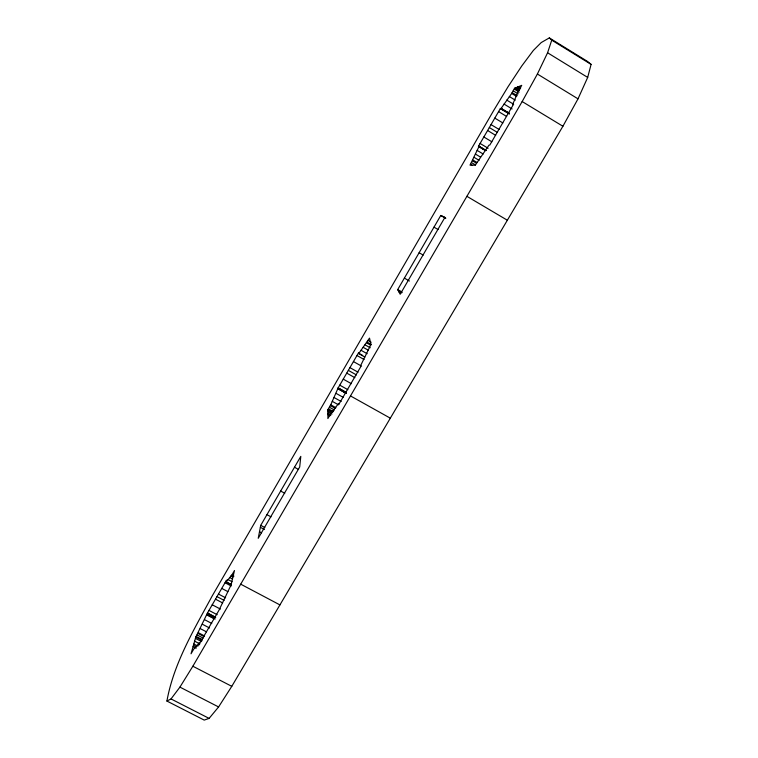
<?xml version="1.0" encoding="UTF-8"?>
<svg xmlns="http://www.w3.org/2000/svg" width="758" height="758" viewBox="0 0 758 758"><rect width="100%" height="100%" fill="white"/><g stroke="black" fill="none" stroke-linecap="round" stroke-linejoin="round"><path stroke-width="1.14" d="M327.996 409.576L327.882 418.549L330.744 413.631L338.665 403.398L338.703 404.592L360.637 366.919L360.486 365.906L370.937 344.539L369.516 338.106L358.695 353.635L358.572 352.754L338.172 387.888L330.753 404.829L327.996 409.576L332.108 411.859M166.912 701.055C173.743 663.203 194.095 629.491 212.136 596.063L493.467 110.858L508.04 86.753L521.769 65.965L533.357 50.435L541.221 42.562L549.332 37.9L587.734 61.569L591.088 64.402L587.687 77.42L578.013 98.843L562.91 126.254L231.787 686.331L218.588 706.949L209.113 718.394L204.224 720.1L166.912 701.055L171.024 698.933L179.921 687.118L192.854 666.235L522.167 101.553L537.394 74.028L547.579 52.776L551.748 40.155L549.332 37.9M260.733 525.351L258.222 538.294L299.713 466.966L300.803 456.373L260.733 525.351L264.807 527.54M226.055 582.059L226.528 580.173L207.493 612.957L195.782 637.137L191.035 653.784L193.688 649.218L199.259 642.898L198.634 645.2L218.986 610.228L231.048 584.986L234.478 570.528L231.872 575.028L226.055 582.059L231.199 584.778M479.103 146.313L478.383 146.389L500.308 108.64L501.133 108.366L511.669 93.442L514.691 88.231L521.731 85.351L518.576 90.761L512.541 104.67L513.488 104.367L489.791 145.072L488.976 145.166L475.275 165.197L470.017 165.14L479.103 146.313L486.153 150.529M397.713 289.575L440.777 215.462L444.899 217.413L400.186 294.265L397.713 289.575L401.749 291.896M179.921 687.118L218.588 706.949M171.024 698.933L209.113 718.394M192.854 666.235L231.787 686.331M194.626 641.183L199.866 643.902M193.821 644.016L197.914 646.138M193.451 645.314L196.53 646.906M193.082 646.612L196.17 648.213M200.235 628.59L206.451 631.821M198.35 632.712L204.584 635.962M197.952 633.404L204.186 636.644M197.071 634.929L203.305 638.17M196.189 636.445L202.424 639.686M195.782 637.137L202.016 640.377M195.422 638.397L201.675 641.638M207.493 612.957L215.67 617.23M207.408 613.269L215.594 617.552M207.218 613.961L214.391 617.713M207.019 614.662L215.234 618.954M206.934 614.975L214.126 618.736M204.556 619.665L211.757 623.427M202.31 624.213L209.54 627.984M215.49 599.171L222.662 602.942M212.231 604.789L220.417 609.091M208.971 610.408L217.158 614.691M221.743 588.407L227.893 591.647M218.465 594.054L225.638 597.825M216.977 596.612L224.15 600.383M231.872 575.028L233.957 576.137M230.82 575.938L232.896 577.046M229.484 577.435L232.592 579.084M240.712 584.172L279.929 604.912M227.883 579.482L232.024 581.67M226.121 581.765L231.275 584.484M225.031 582.75L231.181 585.991M259.501 531.709L261.567 532.817M260.354 527.312L264.447 529.51M266.939 514.663L271.013 516.861M280.659 491.042L284.752 493.259M294.492 467.25L298.586 469.486M329.37 407.207L334.515 410.069M328.422 408.837L333.567 411.698M327.987 410.258L332.108 412.551M327.968 411.755L332.004 414.001M327.949 413.281L330.99 414.967M327.939 413.982L329.976 415.109M327.93 414.683L329.976 415.81M336.002 393.336L343.137 397.315M334.003 397.486L341.157 401.475M332.25 401.333L338.4 404.763M330.753 404.829L335.898 407.69M330.317 405.577L335.462 408.429M343.251 379.142L351.352 383.681M339.755 385.159L347.856 389.688M338.172 387.888L346.264 392.407M338.172 388.049L346.283 392.578M338.191 388.409L346.302 392.947M338.201 388.769L345.316 392.748M338.201 388.939L346.34 393.478M350.49 395.932L390.323 418.179M349.931 367.63L358.041 372.187M348.339 370.378L356.45 374.926M346.747 373.116L354.858 377.664M359.652 353.768L362.703 355.493M358.676 353.503L364.816 357.094M356.971 355.511L364.077 359.519M353.446 361.575L361.566 366.142M368.113 340.513L371.136 342.228M367.156 342.171L371.174 344.454M366.72 342.929L370.738 345.203M365.053 344.852L370.207 347.77M363.148 347.306L368.284 350.215M361.016 350.253L367.156 353.721M398.083 290.286L402.147 292.616M398.926 291.877L400.925 293.024M404.374 278.101L409.434 281.019M419.127 252.727L423.172 255.076M442.795 216.418L445.818 218.19M440.777 215.462L445.486 218.152M433.983 227.154L438.039 229.522M466.9 196.322L507.358 220.227M472.964 160.052L476.934 162.411M472.509 160.848L476.479 163.207M471.485 162.591L475.456 164.95M470.472 164.344L472.461 165.519M478.99 146.322L486.039 150.539M478.743 146.351L485.783 150.558M479.388 146.995L485.404 150.586M477.104 150.378L483.159 153.997M475.399 154.054L480.458 157.077M474.015 157.294L479.094 160.326M483.85 136.99L491.876 141.793M480.089 143.452L488.114 148.255M494.813 118.106L502.848 122.948M491.032 124.606L499.067 129.438M489.327 127.552L497.362 132.385M487.612 130.509L495.647 135.331M504.004 104.054L512.114 108.953M501.133 108.366L509.215 113.255M501 108.413L509.082 113.293M500.716 108.498L508.789 113.368M500.308 108.64L509.499 114.06M498.593 111.597L506.628 116.457M513.175 90.837L518.169 93.859M512.143 92.628L517.127 95.65M511.669 93.442L516.653 96.465M522.167 101.553L562.91 126.254M509.31 96.531L515.269 100.141M506.742 100.094L513.668 104.282M518.69 86.592L520.68 87.795M518.14 86.819L520.121 88.023M517.591 87.037L520.557 88.838M516.406 87.53L519.42 89.368M515.222 88.013L519.221 90.439M514.691 88.231L518.68 90.657M514.218 89.046L519.211 92.069M537.394 74.028L578.013 98.843M551.748 40.155L591.088 64.402M547.579 52.776L587.687 77.42"/></g></svg>
